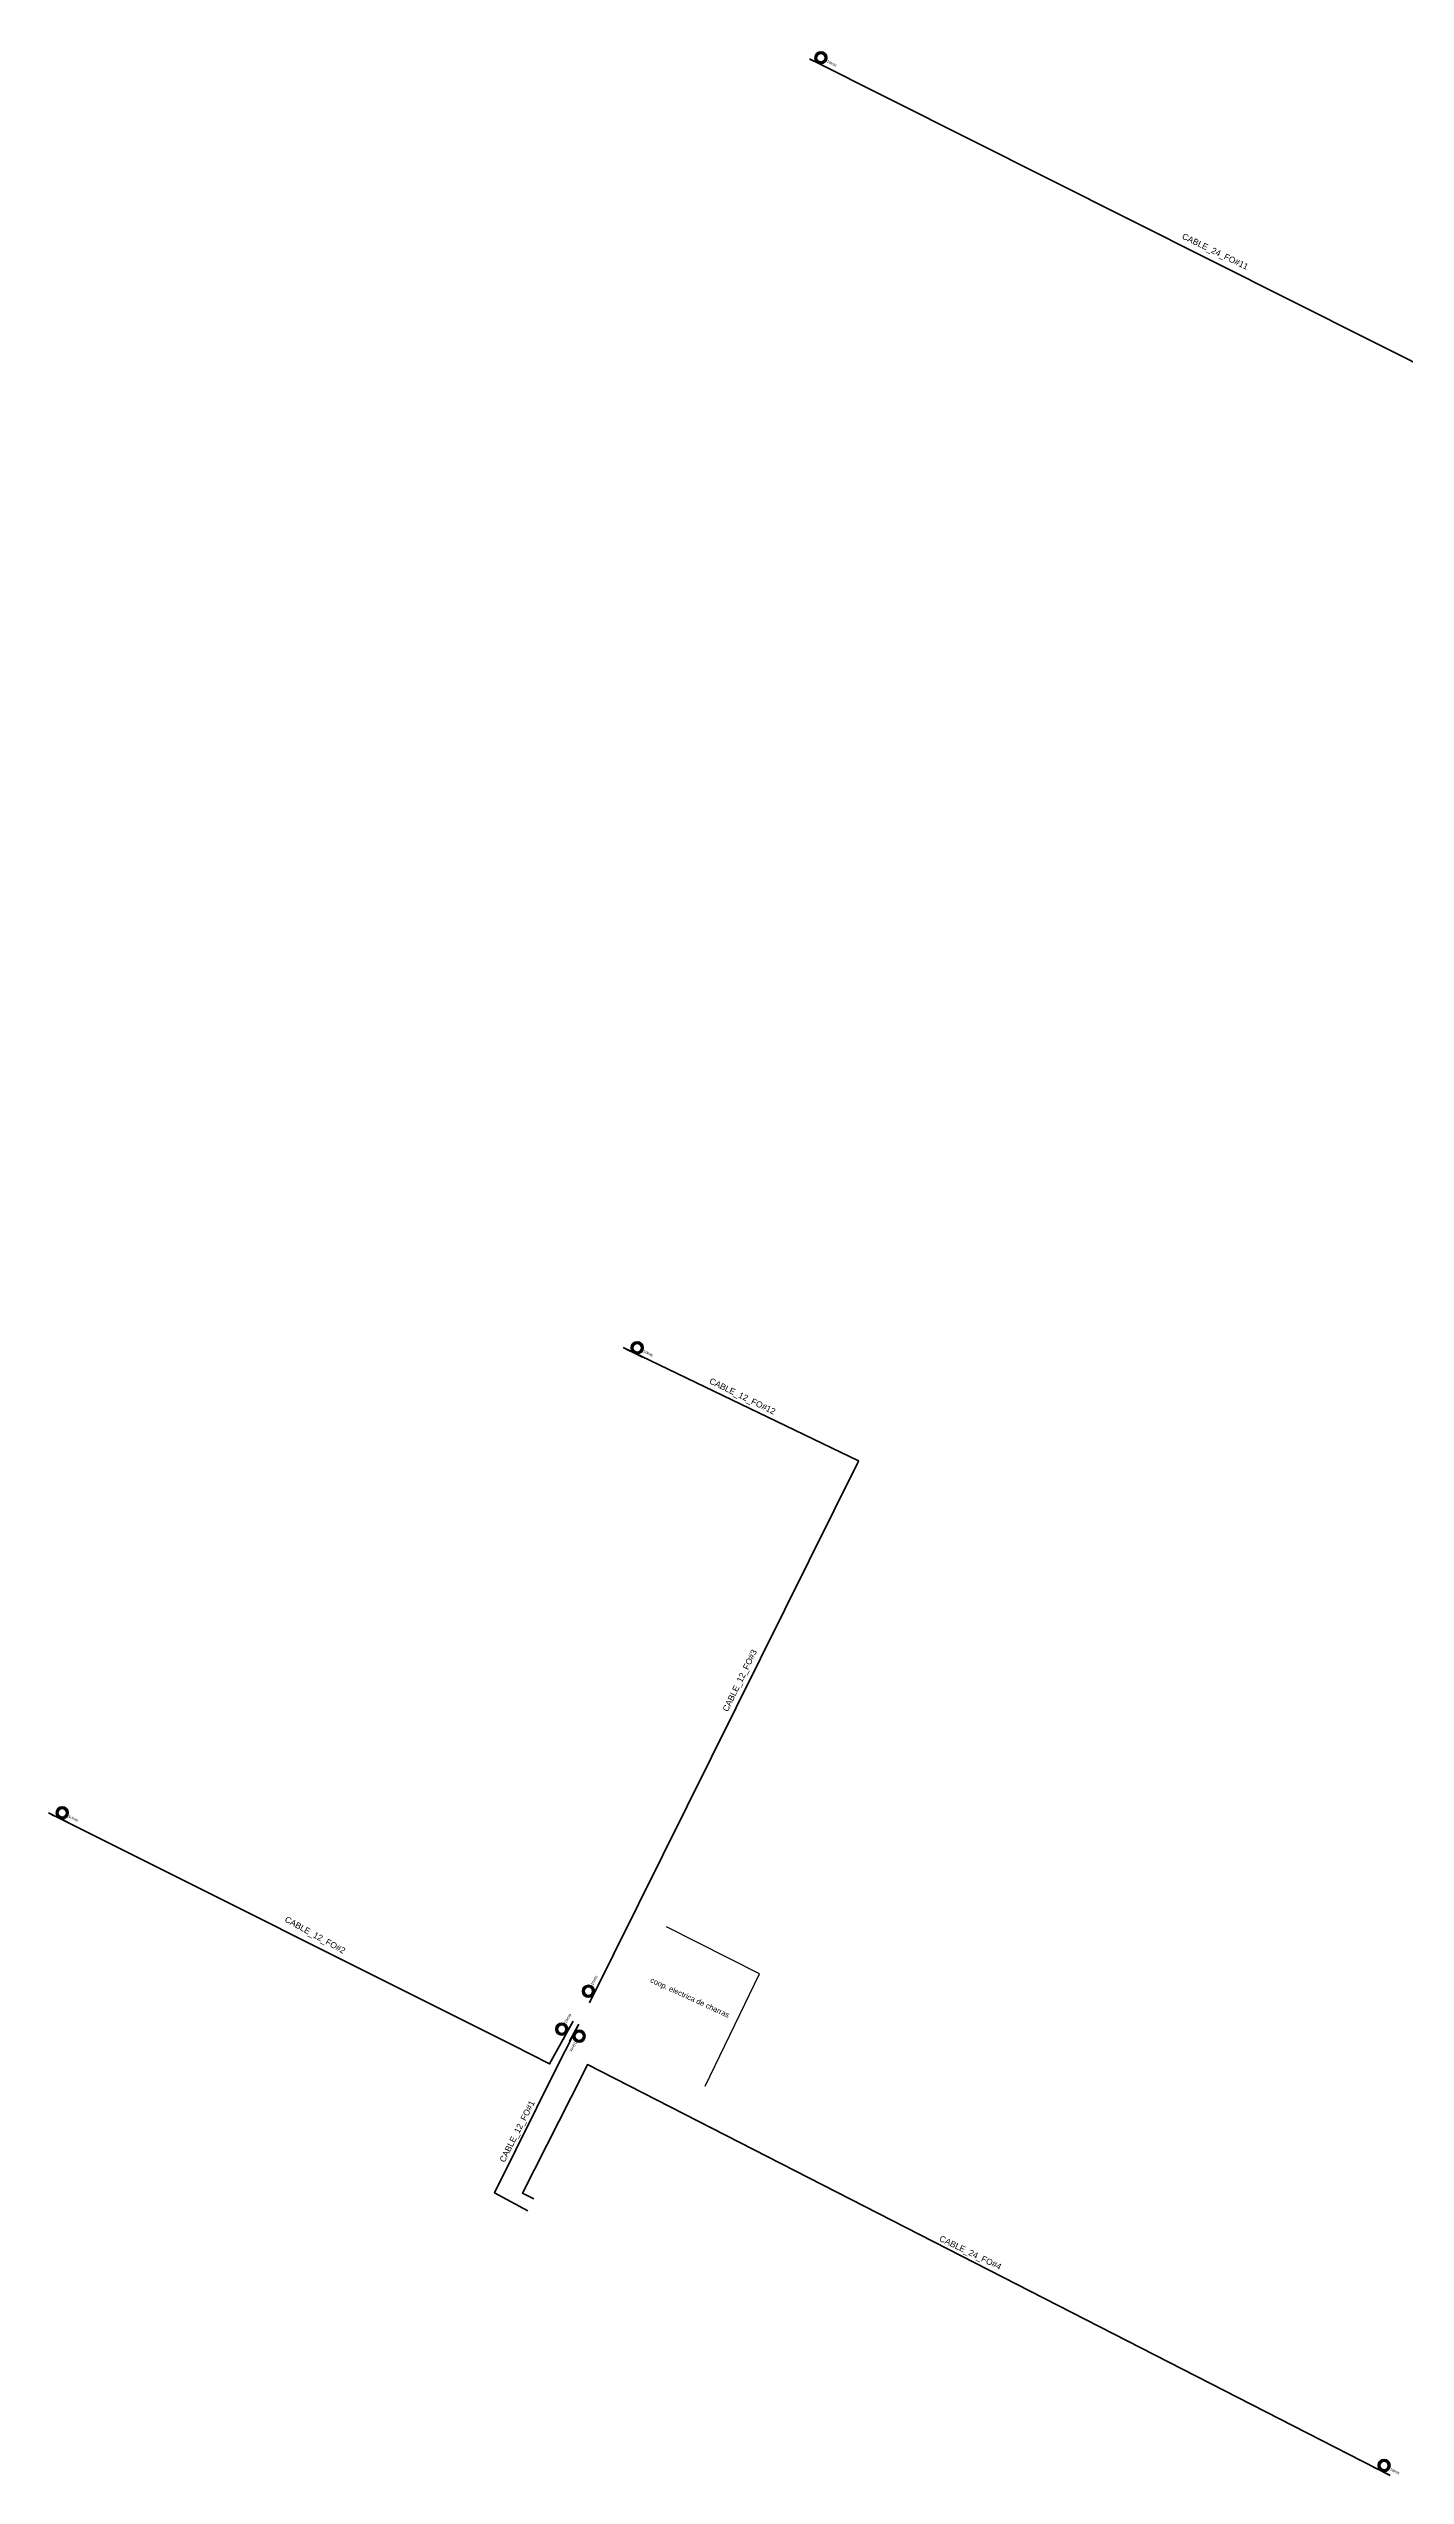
# Model space of a CAD drawing. Header units: metres. Extents: x 401856 to 402873, y 6345139 to 6346053.
# Drawn here: x 401856 to 402361, y 6345151 to 6346053 of the extents above; entities that cross this region are included whole.
import ezdxf
from ezdxf.enums import TextEntityAlignment as Align

# ---------------------------------------------------------------- set-up
doc = ezdxf.new("R2010")
doc.units = ezdxf.units.M
doc.header["$MEASUREMENT"] = 0
doc.layers.add('Fibra_12_pelos_Diseño', color=174, linetype='Continuous', lineweight=40)
doc.layers.add('Fibra_24_pelos_Diseño', color=32, linetype='Continuous', lineweight=40)
doc.layers.add('ID_CABLE', color=7, linetype='Continuous')
doc.styles.get("Standard").update_dxf_attribs({"font": 'arial.ttf'})

# ---------------------------------------------------------------- blocks, each defined once
blk = doc.blocks.new('Ganancias')
for points in [[(0, -2.24), (-3.17, -2.3)], [(0, -1.58), (1.13, -1.51)], [(1.19, -1.91), (0, -1.88)], [(0, -2.24), (3.29, -2.28)]]:
    blk.add_lwpolyline(points)
for radius in [2.24, 1.88, 1.58]:
    blk.add_circle((0, 0), radius)
blk.add_attdef('10MTS', text='', height=1).set_placement((4.57, 0.44), align=Align.TOP_CENTER)
blk = doc.blocks.new('ACMAP_ANN_TEMPLATE_NAME_CABLE')
blk.add_attdef('CABLE', text='', height=1.5).set_placement((0, 0), align=Align.MIDDLE)

msp = doc.modelspace()

# ---------------------------------------------------------------- linework, layer by layer
msp.add_lwpolyline([(402100.09, 6345295.36), (402120.24, 6345337.07), (402085.65, 6345354.54)])
at = {"layer": 'Fibra_12_pelos_Diseño', "ltscale": 15}
for points in [[(402157.01, 6345527.46), (402157.15, 6345527.75), (402069.56, 6345569.85)], [(402057.03, 6345326.3), (402157.01, 6345527.46)], [(401855.86, 6345396.92), (402028.6, 6345310.63), (402042.19, 6345303.59), (402050.94, 6345319.5)], [(402034.11, 6345248.98), (402021.76, 6345255.68), (402045.44, 6345303.35), (402045.44, 6345303.35), (402053.04, 6345318.43)]]:
    msp.add_lwpolyline(points, dxfattribs=at)
at = {"layer": 'Fibra_24_pelos_Diseño'}
for points in [[(402437.16, 6345899.17), (402138.88, 6346048.94)], [(402036.41, 6345253.48), (402032.1, 6345255.63), (402054.69, 6345300.09), (402056.27, 6345303.37), (402354.87, 6345150.65)]]:
    msp.add_lwpolyline(points, dxfattribs=at)

# ---------------------------------------------------------------- block references
at = {"layer": 'Fibra_12_pelos_Diseño'}
for p, rotation in [((402074.8, 6345569.81), 334.1632346316972), ((401860.96, 6345396.94), 334.1632346316972), ((402056.66, 6345330.63), 63.19442711559416), ((402046.73, 6345316.56), 61.35613975816855), ((402053.19, 6345313.94), 241.7271993442944)]:
    msp.add_blockref('Ganancias', p, dxfattribs=dict(at, rotation=rotation)).add_auto_attribs({'10MTS': '10mts'})
at = {"layer": 'Fibra_24_pelos_Diseño'}
for p, rotation in [((402143.12, 6346049.3), 333.5205212744322), ((402352.56, 6345154.36), 332.7488984769781)]:
    msp.add_blockref('Ganancias', p, dxfattribs=dict(at, rotation=rotation)).add_auto_attribs({'10MTS': '10mts'})
at = {"layer": 'ID_CABLE', "color": 7, "xscale": 1.5, "yscale": 1.5, "zscale": 1.5}
for p, rotation, values in [((402289.66, 6345977.03), 334.1149747182019, {'CABLE': 'CABLE_24_FO#11'}), ((402113.22, 6345446.01), 64.15477273673093, {'CABLE': 'CABLE_12_FO#3'}), ((401954.88, 6345351.28), 330.9715590993177, {'CABLE': 'CABLE_12_FO#2'}), ((402030.4, 6345278.4), 63.23406638665975, {'CABLE': 'CABLE_12_FO#1'}), ((402198.6, 6345233.22), 334.2356438567206, {'CABLE': 'CABLE_24_FO#4'})]:
    msp.add_blockref('ACMAP_ANN_TEMPLATE_NAME_CABLE', p, dxfattribs=dict(at, rotation=rotation)).add_auto_attribs(values)
at = {"layer": 'ID_CABLE', "xscale": 1.5, "yscale": 1.5, "zscale": 1.5, "rotation": 333.9947660792791}
msp.add_blockref('ACMAP_ANN_TEMPLATE_NAME_CABLE', (402113.82, 6345551.53), dxfattribs=at).add_auto_attribs({'CABLE': 'CABLE_12_FO#12'})

# ---------------------------------------------------------------- texts
at = {"insert": (402080.3, 6345335.87), "char_height": 2, "attachment_point": 1, "rotation": 335.37443}
msp.add_mtext_dynamic_manual_height_columns('coop. electrica de charras', width=32.3479, gutter_width=1.55, heights=[2.1], dxfattribs=at)

doc.saveas('drawing.dxf')
